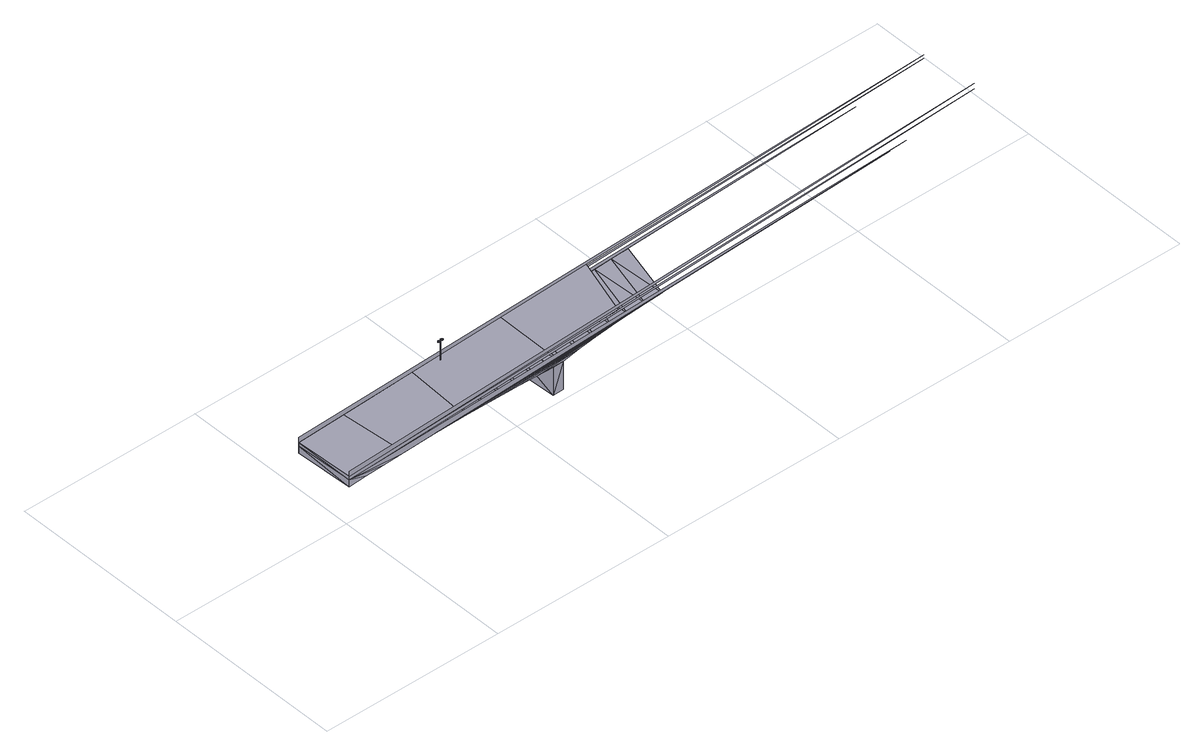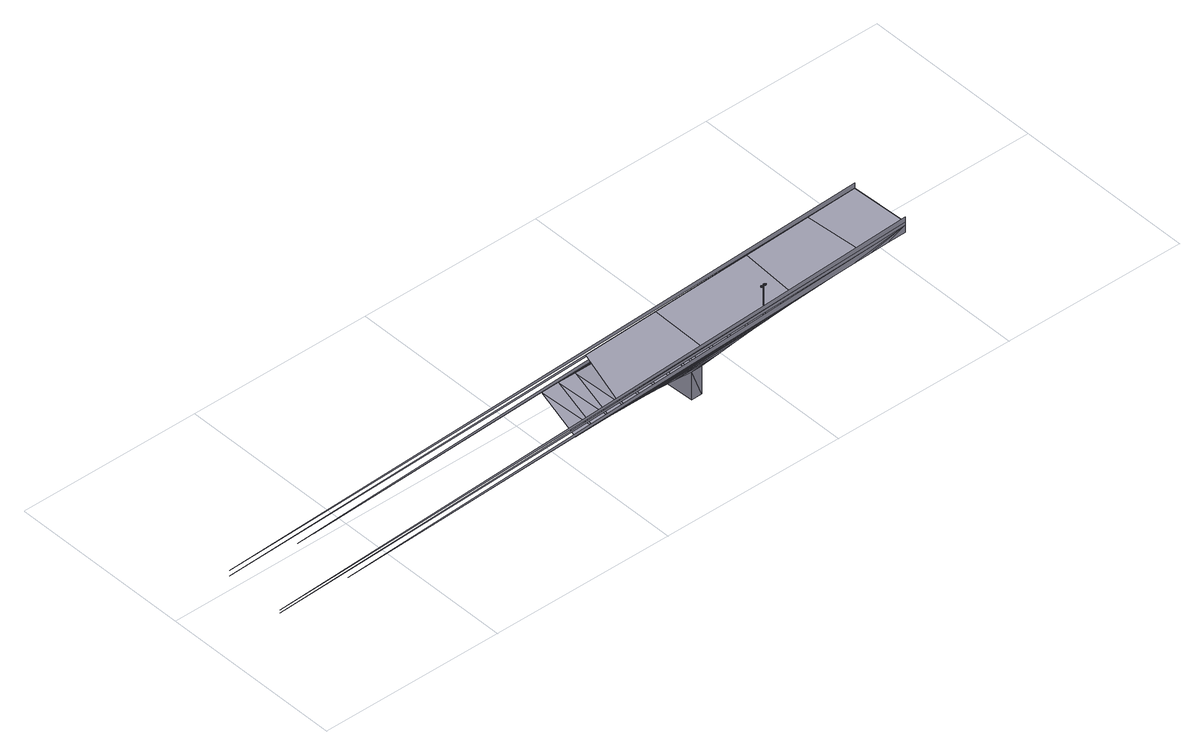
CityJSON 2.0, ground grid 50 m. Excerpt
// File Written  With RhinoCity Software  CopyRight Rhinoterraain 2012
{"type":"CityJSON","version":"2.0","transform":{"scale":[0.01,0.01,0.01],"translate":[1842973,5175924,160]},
"CityObjects":{
"bridge1":{"type":"Bridge","attributes":{"description":"68_PONT_MORAND"},"geometry":[{"type":"MultiSurface","lod":"3","boundaries":[[[0,1,2]],[[3,4,1]],[[0,3,1]],[[3,5,4]],[[1,4,6]],[[4,5,6]],[[5,7,6]],[[1,6,8]],[[5,3,7]],[[6,9,8]],[[1,8,10]],[[7,3,9]],[[0,2,11,12]],[[6,7,9]],[[9,3,13]],[[8,13,10]],[[8,9,13]],[[10,14,15]],[[10,13,14]],[[15,16,17]],[[15,14,16]],[[12,11,18,19]],[[17,20,21]],[[17,16,20]],[[21,22,23]],[[21,20,22]],[[23,24,25]],[[23,22,24]],[[26,27,28]],[[27,26,29]],[[30,27,31]],[[27,30,32]],[[27,29,31]],[[28,27,32]],[[33,26,28]],[[26,34,29]],[[28,35,32]],[[28,33,36]],[[34,29,37]],[[30,31,38]],[[32,30,39]],[[29,31,40]],[[32,28,41]],[[34,26,42]],[[26,33,42]],[[43,30,38]],[[30,43,39]],[[28,33,35]],[[28,36,41]],[[37,29,40]],[[33,44,36]],[[45,34,37]],[[34,42,46]],[[42,33,35]],[[39,32,47]],[[31,38,48]],[[40,31,48]],[[32,41,47]],[[32,49,39]],[[44,33,50]],[[34,45,51]],[[33,35,50]],[[46,34,51]],[[43,38,52]],[[39,43,53]],[[44,36,54]],[[37,45,55]],[[32,35,49]],[[36,41,56]],[[40,37,57]],[[39,47,53]],[[43,52,53]],[[46,42,58]],[[42,35,49]],[[52,38,59]],[[54,36,56]],[[37,55,57]],[[60,44,54]],[[45,61,55]],[[42,62,58]],[[62,42,49]],[[48,38,63]],[[48,40,64]],[[41,47,65]],[[38,59,63]],[[45,51,66]],[[50,44,67]],[[56,41,65]],[[40,57,64]],[[50,35,68]],[[46,51,69]],[[53,47,70]],[[61,45,66]],[[44,60,67]],[[35,49,68]],[[58,46,69]],[[48,64,63]],[[52,59,71]],[[53,52,72]],[[39,49,73]],[[47,70,74]],[[65,47,74]],[[56,54,75]],[[55,57,76]],[[61,55,77]],[[54,60,78]],[[53,70,72]],[[50,67,79]],[[66,51,80]],[[68,50,79]],[[51,69,80]],[[57,64,81]],[[65,56,82]],[[63,64,83]],[[62,49,73]],[[58,62,84]],[[52,71,72]],[[66,61,77]],[[60,67,78]],[[63,59,85]],[[71,59,86]],[[77,55,76]],[[54,78,75]],[[76,57,81]],[[56,75,82]],[[59,86,85]],[[68,49,87]],[[58,69,88]],[[89,62,73]],[[62,89,84]],[[63,83,85]],[[72,70,90]],[[64,83,91]],[[74,65,92]],[[53,39,93]],[[81,64,91]],[[65,82,92]],[[49,73,87]],[[84,58,88]],[[67,79,94]],[[80,66,95]],[[53,93,72]],[[66,77,95]],[[78,67,94]],[[74,70,96]],[[70,90,96]],[[39,73,93]],[[68,79,97]],[[80,69,98]],[[85,83,99]],[[87,68,97]],[[69,88,98]],[[74,92,100]],[[91,83,101]],[[101,83,99]],[[74,100,96]],[[94,79,102]],[[80,95,103]],[[71,86,104]],[[72,71,105]],[[79,97,102]],[[98,80,103]],[[72,90,105]],[[75,82,106]],[[81,76,107]],[[76,77,108]],[[78,75,109]],[[85,86,110]],[[82,92,111]],[[91,81,112]],[[89,73,113]],[[77,95,108]],[[94,78,109]],[[84,89,114]],[[71,104,105]],[[104,86,115]],[[84,88,114]],[[85,99,110]],[[87,73,116]],[[86,115,110]],[[109,75,106]],[[76,108,107]],[[92,100,117]],[[101,91,118]],[[101,99,119]],[[96,100,120]],[[106,82,111]],[[81,107,112]],[[96,90,121]],[[105,90,122]],[[95,103,123]],[[102,94,124]],[[89,113,114]],[[102,97,125]],[[98,103,126]],[[87,97,116]],[[111,92,117]],[[91,112,118]],[[113,73,93]],[[108,95,123]],[[94,109,124]],[[90,122,121]],[[73,93,116]],[[98,88,127]],[[114,88,128]],[[96,120,121]],[[119,99,129]],[[72,130,105]],[[110,99,129]],[[119,101,131]],[[100,120,132]],[[117,100,132]],[[101,118,131]],[[88,128,127]],[[103,126,133]],[[125,102,134]],[[123,103,133]],[[102,124,134]],[[98,126,127]],[[125,97,135]],[[116,97,135]],[[119,129,136]],[[121,120,137]],[[119,131,138]],[[132,120,139]],[[139,120,137]],[[119,138,136]],[[72,93,130]],[[125,134,140]],[[133,126,141]],[[125,135,142]],[[127,126,143]],[[104,115,144]],[[105,104,145]],[[126,143,141]],[[142,125,140]],[[105,122,145]],[[110,115,146]],[[112,107,147]],[[106,111,148]],[[107,108,147]],[[109,106,148]],[[110,129,146]],[[121,122,149]],[[118,112,147]],[[111,117,148]],[[108,123,147]],[[124,109,148]],[[139,137,150]],[[136,138,151]],[[131,118,147]],[[117,132,148]],[[114,113,152]],[[113,93,153]],[[123,133,147]],[[134,124,148]],[[136,129,154]],[[121,137,149]],[[116,93,155]],[[114,128,152]],[[145,104,144]],[[141,143,156]],[[142,140,157]],[[115,158,144]],[[146,115,158]],[[127,128,159]],[[138,131,147]],[[132,139,148]],[[122,160,145]],[[116,135,155]],[[149,122,160]],[[133,141,147]],[[140,134,148]],[[129,154,146]],[[142,135,161]],[[127,143,159]],[[150,137,162]],[[136,151,163]],[[151,138,147]],[[139,150,148]],[[164,136,154]],[[137,165,149]],[[141,156,147]],[[157,140,148]],[[162,137,165]],[[136,163,164]],[[113,153,152]],[[93,130,155]],[[156,143,166]],[[142,157,167]],[[153,93,130]],[[128,168,159]],[[152,128,168]],[[155,135,161]],[[151,147,163]],[[148,150,162]],[[142,161,167]],[[159,143,166]],[[156,169,147]],[[170,157,148]],[[156,166,169]],[[167,157,170]],[[162,165,171]],[[164,163,172]],[[163,147,172]],[[148,162,171]],[[147,169,173]],[[170,148,174]],[[149,165,175]],[[164,154,176]],[[171,165,175]],[[164,172,176]],[[149,160,177]],[[105,130,178]],[[169,166,179]],[[167,170,180]],[[172,147,181]],[[148,171,182]],[[147,173,183]],[[174,148,184]],[[146,158,185]],[[146,154,185]],[[170,174,180]],[[173,169,179]],[[145,144,186]],[[145,160,186]],[[144,158,187]],[[172,181,176]],[[182,171,175]],[[176,154,188]],[[149,175,177]],[[159,166,189]],[[167,161,190]],[[159,168,189]],[[181,147,191]],[[148,182,192]],[[173,179,183]],[[180,174,184]],[[147,183,193]],[[184,148,194]],[[155,161,195]],[[155,130,195]],[[177,160,196]],[[154,188,185]],[[166,179,189]],[[180,167,190]],[[152,168,197]],[[152,153,197]],[[191,147,198]],[[148,192,199]],[[153,130,200]],[[185,158,201]],[[160,196,186]],[[147,193,202]],[[194,148,203]],[[186,144,187]],[[158,201,187]],[[145,105,204]],[[161,190,195]],[[176,181,205]],[[182,175,206]],[[198,147,207]],[[148,199,208]],[[189,168,209]],[[147,202,210]],[[203,148,211]],[[147,212,207]],[[213,148,208]],[[176,188,205]],[[177,175,206]],[[211,148,213]],[[147,210,212]],[[181,191,205]],[[192,182,206]],[[183,179,214]],[[180,184,215]],[[168,209,197]],[[195,130,178]],[[193,183,214]],[[184,194,215]],[[130,178,200]],[[197,153,200]],[[145,204,186]],[[105,178,204]],[[177,196,216]],[[177,206,216]],[[205,188,217]],[[189,179,218]],[[180,190,219]],[[191,198,220]],[[199,192,221]],[[205,191,220]],[[192,206,221]],[[202,193,222]],[[194,203,223]],[[179,214,218]],[[215,180,219]],[[193,214,222]],[[215,194,223]],[[189,209,218]],[[185,188,224]],[[185,201,224]],[[220,205,217]],[[206,221,216]],[[198,207,225]],[[208,199,226]],[[188,217,224]],[[186,196,227]],[[195,190,228]],[[215,219,223]],[[218,214,222]],[[203,211,229]],[[210,202,230]],[[216,196,231]],[[186,187,227]],[[187,201,232]],[[220,198,225]],[[199,221,226]],[[195,178,228]],[[202,222,230]],[[223,203,229]],[[190,219,228]],[[211,213,233]],[[212,210,234]],[[207,212,235]],[[213,208,236]],[[218,209,237]],[[197,209,238]],[[196,231,227]],[[224,201,239]],[[197,200,238]],[[200,178,240]],[[225,207,241]],[[208,226,242]],[[201,239,232]],[[227,187,232]],[[216,221,243]],[[220,217,244]],[[229,211,233]],[[210,230,234]],[[207,235,241]],[[236,208,242]],[[209,237,238]],[[228,178,204]],[[225,220,244]],[[221,226,243]],[[233,213,236]],[[212,234,235]],[[223,219,245]],[[218,222,246]],[[178,204,240]],[[222,230,246]],[[229,223,245]],[[238,200,240]],[[186,247,227]],[[218,237,246]],[[216,231,248]],[[224,217,249]],[[227,231,250]],[[243,216,248]],[[217,244,249]],[[228,219,251]],[[241,225,252]],[[226,242,253]],[[225,244,252]],[[243,226,253]],[[186,204,247]],[[250,231,248]],[[219,245,251]],[[230,234,254]],[[233,229,255]],[[246,230,254]],[[229,245,255]],[[224,239,256]],[[228,204,251]],[[246,237,257]],[[232,239,258]],[[227,232,258]],[[249,224,256]],[[238,237,259]],[[234,235,260]],[[236,233,261]],[[250,227,258]],[[246,257,254]],[[235,241,262]],[[242,236,263]],[[238,240,259]],[[241,252,264]],[[253,242,265]],[[250,248,266]],[[240,204,267]],[[254,234,260]],[[233,255,261]],[[237,257,259]],[[239,256,258]],[[251,204,247]],[[262,241,264]],[[242,263,265]],[[243,248,268]],[[249,244,269]],[[253,243,268]],[[244,252,269]],[[266,250,258]],[[260,235,262]],[[236,261,263]],[[245,255,270]],[[204,247,267]],[[251,245,270]],[[259,240,267]],[[271,272,273]],[[274,275,276]],[[277,274,278]],[[254,257,279]],[[272,280,281]],[[282,277,283]],[[284,285,286]],[[287,284,288]],[[251,247,270]],[[285,289,290]],[[227,247,291]],[[280,292,293]],[[294,287,295]],[[250,227,296]],[[289,271,297]],[[249,256,298]],[[266,248,299]],[[300,282,301]],[[275,294,302]],[[252,264,303]],[[265,253,304]],[[292,305,306]],[[269,249,298]],[[248,268,299]],[[260,254,307]],[[255,261,308]],[[269,252,303]],[[253,268,304]],[[309,300,310]],[[259,257,311]],[[263,265,304]],[[264,262,303]],[[266,258,312]],[[258,256,312]],[[254,279,307]],[[270,255,308]],[[266,250,296]],[[257,279,311]],[[305,313,314]],[[259,267,311]],[[262,260,315]],[[261,263,316]],[[317,309,318]],[[270,247,291]],[[267,247,319]],[[227,291,296]],[[299,266,312]],[[256,298,312]],[[313,320,321]],[[262,315,303]],[[316,263,304]],[[266,296,299]],[[260,307,315]],[[308,261,316]],[[320,322,321]],[[247,291,319]],[[311,267,319]],[[323,317,324]],[[322,325,326]],[[269,298,327]],[[299,268,328]],[[268,304,328]],[[303,269,327]],[[329,323,330]],[[279,307,331]],[[308,270,296]],[[270,291,296]],[[311,279,331]],[[325,332,333]],[[315,303,327]],[[304,316,328]],[[332,329,334]],[[299,312,335]],[[312,298,335]],[[307,315,336]],[[316,308,337]],[[299,337,328]],[[328,299,335]],[[298,327,335]],[[311,319,338]],[[319,291,338]],[[336,315,327]],[[316,337,328]],[[299,296,337]],[[331,307,336]],[[308,296,337]],[[331,311,338]],[[291,296,338]],[[327,339,335]],[[339,328,335]],[[337,328,339]],[[327,336,339]],[[296,337,339]],[[336,331,339]],[[338,296,339]],[[331,338,339]],[[271,273,340]],[[272,281,273]],[[278,274,276]],[[283,277,278]],[[280,293,281]],[[301,282,283]],[[289,341,290]],[[293,292,306]],[[285,342,286]],[[271,340,297]],[[343,294,295]],[[341,289,297]],[[344,287,288]],[[342,285,290]],[[300,301,310]],[[287,344,295]],[[276,275,302]],[[294,343,302]],[[284,286,288]],[[306,305,314]],[[309,310,318]],[[314,313,321]],[[317,318,345]],[[317,345,346]],[[321,322,347]],[[324,317,348]],[[322,326,349]],[[323,324,348]],[[326,325,349]],[[317,346,348]],[[347,322,349]],[[330,323,350]],[[325,333,351]],[[329,330,350]],[[333,332,351]],[[323,348,350]],[[349,325,351]],[[329,350,334]],[[351,332,334]],[[352,353,354]],[[355,356,357]],[[358,356,355]],[[352,354,359]],[[360,352,359]],[[353,361,354]],[[356,362,357]],[[358,355,363]],[[355,357,363]],[[356,358,363]],[[364,356,363]],[[365,366,357]],[[362,365,357]],[[367,364,363]],[[368,364,367]],[[365,369,366]],[[365,362,369]],[[360,359,370]],[[354,361,371]],[[368,367,372]],[[367,363,372]],[[364,368,372]],[[361,353,373]],[[357,366,374]],[[375,360,370]],[[369,362,376]],[[366,369,376]],[[377,364,372]],[[361,373,371]],[[378,377,372]],[[379,377,378]],[[366,376,380]],[[366,381,374]],[[366,380,381]],[[359,382,370]],[[363,383,372]],[[380,376,381]],[[381,376,374]],[[359,354,382]],[[363,357,383]],[[354,371,382]],[[375,370,384]],[[357,374,383]],[[379,378,385]],[[377,379,386]],[[378,372,387]],[[371,373,388]],[[384,370,389]],[[374,376,390]],[[386,379,385]],[[385,378,391]],[[391,378,387]],[[371,388,382]],[[374,390,392]],[[374,393,383]],[[374,392,393]],[[370,394,389]],[[372,395,387]],[[392,390,393]],[[393,390,383]],[[370,382,394]],[[384,389,396]],[[372,383,395]],[[386,385,397]],[[385,391,398]],[[391,387,399]],[[382,388,400]],[[396,389,401]],[[383,390,402]],[[397,385,398]],[[403,391,399]],[[398,391,403]],[[382,400,394]],[[383,402,404]],[[383,404,405]],[[383,405,395]],[[389,394,406]],[[387,395,407]],[[396,401,408]],[[398,403,409]],[[397,398,410]],[[403,399,411]],[[394,400,406]],[[408,401,412]],[[412,401,413]],[[404,402,414]],[[405,404,414]],[[395,405,407]],[[340,273,415]],[[278,276,416]],[[410,398,409]],[[409,403,411]],[[290,341,297]],[[283,278,417]],[[273,281,418]],[[401,389,419]],[[286,342,290]],[[400,420,406]],[[399,387,421]],[[297,340,422]],[[402,423,414]],[[405,414,424]],[[405,424,407]],[[344,288,295]],[[425,426,427]],[[343,295,302]],[[286,290,288]],[[425,427,428]],[[399,421,411]],[[429,425,428]],[[288,290,297]],[[422,340,415]],[[276,302,416]],[[301,283,430]],[[281,293,431]],[[288,297,295]],[[389,406,419]],[[429,428,302]],[[387,407,421]],[[295,297,422]],[[432,429,302]],[[310,301,430]],[[293,306,431]],[[295,422,302]],[[415,273,418]],[[278,416,417]],[[432,302,433]],[[302,422,415]],[[434,432,433]],[[412,413,435]],[[408,412,436]],[[302,415,416]],[[410,409,437]],[[409,411,438]],[[283,417,430]],[[418,281,431]],[[318,310,439]],[[306,314,440]],[[434,433,417]],[[406,420,419]],[[416,415,418]],[[414,423,441]],[[424,414,441]],[[407,424,421]],[[442,412,435]],[[436,412,442]],[[435,413,443]],[[444,434,417]],[[437,409,438]],[[416,418,417]],[[413,401,445]],[[310,430,439]],[[431,306,440]],[[420,446,419]],[[444,417,447]],[[423,448,441]],[[424,449,421]],[[424,441,449]],[[417,418,431]],[[314,321,450]],[[345,318,451]],[[452,444,447]],[[433,302,453]],[[432,434,454]],[[413,445,443]],[[417,431,430]],[[401,419,445]],[[440,314,450]],[[318,439,451]],[[452,447,439]],[[430,431,440]],[[455,452,439]],[[430,440,439]],[[417,433,456]],[[434,444,457]],[[411,421,458]],[[436,442,459]],[[442,435,460]],[[435,443,460]],[[455,439,461]],[[450,321,347]],[[345,451,346]],[[437,438,462]],[[439,440,450]],[[463,455,461]],[[433,453,456]],[[454,434,457]],[[439,450,451]],[[419,446,464]],[[441,448,465]],[[449,441,465]],[[421,449,458]],[[459,442,466]],[[466,442,460]],[[460,443,467]],[[463,461,346]],[[447,417,468]],[[444,452,469]],[[462,438,470]],[[451,450,347]],[[471,463,346]],[[438,411,472]],[[451,347,346]],[[446,473,464]],[[419,464,445]],[[471,346,474]],[[448,475,465]],[[449,465,458]],[[346,347,349]],[[476,471,474]],[[457,444,469]],[[417,456,468]],[[346,349,348]],[[476,474,477]],[[478,476,477]],[[348,349,351]],[[411,458,472]],[[348,351,350]],[[478,477,479]],[[439,447,480]],[[452,455,481]],[[350,351,334]],[[443,445,482]],[[477,474,483]],[[461,439,484]],[[455,463,485]],[[447,468,486]],[[469,452,487]],[[478,479,488]],[[460,467,489]],[[466,460,489]],[[459,466,490]],[[474,346,491]],[[463,471,492]],[[346,461,493]],[[462,470,494]],[[476,478,495]],[[480,447,486]],[[452,481,487]],[[471,476,492]],[[464,473,496]],[[445,464,497]],[[465,475,472]],[[458,465,472]],[[467,443,498]],[[499,466,489]],[[490,466,499]],[[489,467,500]],[[470,438,501]],[[494,470,502]],[[484,439,480]],[[455,485,481]],[[463,492,485]],[[493,461,484]],[[464,496,497]],[[473,503,496]],[[445,497,482]],[[475,504,472]],[[467,498,500]],[[443,482,498]],[[470,501,502]],[[438,472,501]],[[490,499,505]],[[499,489,505]],[[489,500,505]],[[494,502,506]],[[496,503,507]],[[482,497,508]],[[497,496,508]],[[472,504,501]],[[509,490,505]],[[510,494,506]],[[503,511,507]],[[496,507,508]],[[482,508,498]],[[500,512,505]],[[504,513,501]],[[514,509,505]],[[515,509,514]],[[502,516,506]],[[500,498,512]],[[502,501,516]],[[515,514,517]],[[514,505,517]],[[509,515,517]],[[510,506,518]],[[507,511,519]],[[508,507,520]],[[498,508,520]],[[521,509,517]],[[501,513,516]],[[522,510,518]],[[507,519,520]],[[511,523,519]],[[498,520,512]],[[513,524,516]],[[525,521,517]],[[526,521,525]],[[505,512,527]],[[520,523,512]],[[519,523,520]],[[517,505,528]],[[506,516,529]],[[518,506,530]],[[526,525,531]],[[525,517,531]],[[521,526,531]],[[505,527,528]],[[522,518,532]],[[506,529,530]],[[512,523,533]],[[534,521,531]],[[535,521,534]],[[516,524,536]],[[517,528,531]],[[537,522,532]],[[512,538,539]],[[512,539,527]],[[512,533,538]],[[518,530,532]],[[540,535,534]],[[540,534,531]],[[516,536,529]],[[528,540,531]],[[528,535,540]],[[539,533,527]],[[538,533,539]],[[528,541,535]],[[530,537,532]],[[527,533,541]],[[530,542,537]],[[527,543,544]],[[527,544,528]],[[527,541,543]],[[529,536,542]],[[544,541,528]],[[543,541,544]],[[529,542,530]],[[545,546,547]],[[546,548,549]],[[546,550,551]],[[550,546,552]],[[547,546,551]],[[546,549,552]],[[553,546,545]],[[546,553,548]],[[547,554,551]],[[548,549,555]],[[547,545,556]],[[550,552,557]],[[551,550,558]],[[551,547,559]],[[549,552,560]],[[426,425,561]],[[427,426,562]],[[425,429,563]],[[564,550,557]],[[550,564,558]],[[428,427,565]],[[547,545,554]],[[425,566,561]],[[553,545,554]],[[548,553,567]],[[566,425,563]],[[568,427,562]],[[429,432,569]],[[555,549,560]],[[547,556,559]],[[427,568,565]],[[570,548,555]],[[545,571,556]],[[302,428,572]],[[429,573,563]],[[574,553,554]],[[553,574,567]],[[573,429,569]],[[575,428,565]],[[428,575,572]],[[432,454,569]],[[453,302,572]],[[552,557,576]],[[558,551,577]],[[560,552,576]],[[551,559,577]],[[548,570,578]],[[571,545,579]],[[567,548,578]],[[545,554,579]],[[456,453,572]],[[564,557,580]],[[454,457,581]],[[558,564,582]],[[555,570,583]],[[571,556,584]],[[551,554,585]],[[560,555,586]],[[556,559,587]],[[468,456,588]],[[457,469,589]],[[558,577,582]],[[564,580,582]],[[574,554,585]],[[567,574,590]],[[580,557,591]],[[486,468,592]],[[555,583,586]],[[584,556,587]],[[570,593,583]],[[594,571,584]],[[469,487,595]],[[480,486,596]],[[597,574,585]],[[574,597,590]],[[576,557,598]],[[576,560,599]],[[559,577,600]],[[479,477,601]],[[346,493,602]],[[487,481,603]],[[491,346,604]],[[492,476,605]],[[483,474,606]],[[557,591,598]],[[477,483,606]],[[478,488,607]],[[474,491,604]],[[476,495,608]],[[488,479,607]],[[484,480,609]],[[495,478,608]],[[570,578,610]],[[579,571,611]],[[560,586,599]],[[587,559,600]],[[567,578,612]],[[579,554,613]],[[481,485,614]],[[493,484,615]],[[582,577,616]],[[571,594,611]],[[593,570,610]],[[558,617,582]],[[485,492,605]],[[558,551,617]],[[590,567,612]],[[554,585,613]],[[551,585,618]],[[576,599,598]],[[580,591,619]],[[582,580,620]],[[597,585,618]],[[577,616,621]],[[600,577,621]],[[551,618,617]],[[583,586,622]],[[587,584,623]],[[593,583,624]],[[584,594,625]],[[582,616,620]],[[613,585,618]],[[579,611,626]],[[610,578,627]],[[613,579,626]],[[578,612,627]],[[586,599,628]],[[600,587,629]],[[598,599,630]],[[590,597,631]],[[580,619,620]],[[610,593,624]],[[594,611,625]],[[598,591,632]],[[619,591,633]],[[624,583,622]],[[584,625,623]],[[622,586,628]],[[587,623,629]],[[597,618,617]],[[591,633,632]],[[590,612,634]],[[597,635,631]],[[635,597,617]],[[598,630,632]],[[620,616,636]],[[599,630,637]],[[621,600,638]],[[628,599,637]],[[600,629,638]],[[613,618,639]],[[631,590,634]],[[627,610,640]],[[611,626,641]],[[582,642,620]],[[610,624,640]],[[625,611,641]],[[621,616,643]],[[616,636,643]],[[618,617,639]],[[613,626,644]],[[627,612,645]],[[632,630,646]],[[639,613,644]],[[612,634,645]],[[637,630,647]],[[621,638,648]],[[621,648,643]],[[647,630,646]],[[582,617,642]],[[627,640,649]],[[641,626,650]],[[619,633,651]],[[620,619,652]],[[626,644,650]],[[645,627,649]],[[620,636,652]],[[623,629,653]],[[628,622,654]],[[625,623,655]],[[622,624,656]],[[632,633,657]],[[637,628,658]],[[629,638,659]],[[635,617,660]],[[624,640,656]],[[641,625,655]],[[631,635,661]],[[619,651,652]],[[651,633,662]],[[631,634,661]],[[632,646,657]],[[639,617,663]],[[633,662,657]],[[622,656,654]],[[655,623,653]],[[638,648,664]],[[647,637,665]],[[643,648,666]],[[647,646,667]],[[653,629,659]],[[628,654,658]],[[643,636,668]],[[652,636,669]],[[640,649,670]],[[650,641,671]],[[426,561,562]],[[635,660,661]],[[645,649,672]],[[650,644,673]],[[639,644,663]],[[659,638,664]],[[637,658,665]],[[660,617,642]],[[561,566,563]],[[656,640,670]],[[641,655,671]],[[636,669,668]],[[568,562,565]],[[617,642,663]],[[645,634,674]],[[563,573,569]],[[661,634,675]],[[657,646,676]],[[575,565,572]],[[648,666,677]],[[667,647,678]],[[569,454,679]],[[647,665,678]],[[664,648,677]],[[634,675,674]],[[649,672,680]],[[673,650,681]],[[670,649,680]],[[650,671,681]],[[667,646,682]],[[643,666,683]],[[679,454,581]],[[645,672,674]],[[673,644,684]],[[456,572,588]],[[663,644,684]],[[646,676,682]],[[668,643,683]],[[581,457,589]],[[468,588,592]],[[677,666,685]],[[667,678,686]],[[589,469,595]],[[667,686,682]],[[685,666,683]],[[620,642,687]],[[486,592,596]],[[680,672,688]],[[673,681,689]],[[674,672,690]],[[673,684,691]],[[651,662,692]],[[652,651,693]],[[672,690,688]],[[691,673,689]],[[595,487,603]],[[652,669,693]],[[480,596,609]],[[657,662,694]],[[658,654,695]],[[653,659,696]],[[654,656,695]],[[655,653,696]],[[603,481,614]],[[346,602,604]],[[484,609,615]],[[657,676,694]],[[605,476,608]],[[668,669,697]],[[659,664,696]],[[665,658,695]],[[656,670,695]],[[671,655,696]],[[474,604,606]],[[608,478,607]],[[493,615,602]],[[614,485,605]],[[477,606,601]],[[607,479,601]],[[682,686,698]],[[685,683,699]],[[678,665,695]],[[664,677,696]],[[661,660,700]],[[660,642,701]],[[670,680,695]],[[681,671,696]],[[663,642,702]],[[661,675,700]],[[682,676,703]],[[668,683,704]],[[693,651,692]],[[688,690,705]],[[691,689,706]],[[662,707,692]],[[694,662,707]],[[674,675,708]],[[686,678,695]],[[677,685,696]],[[669,709,693]],[[663,684,702]],[[697,669,709]],[[680,688,695]],[[689,681,696]],[[676,710,694]],[[668,704,697]],[[703,676,710]],[[674,690,708]],[[691,684,711]],[[652,620,712]],[[682,698,713]],[[699,683,714]],[[698,686,695]],[[685,699,696]],[[688,705,695]],[[706,689,696]],[[682,713,703]],[[714,683,704]],[[660,701,700]],[[642,687,702]],[[705,690,715]],[[691,706,716]],[[701,642,687]],[[675,717,708]],[[700,675,717]],[[702,684,711]],[[698,695,713]],[[696,699,714]],[[708,690,715]],[[691,711,716]],[[705,718,695]],[[719,706,696]],[[652,712,693]],[[705,715,718]],[[716,706,719]],[[620,687,712]],[[703,713,720]],[[714,704,721]],[[713,695,720]],[[696,714,721]],[[695,718,722]],[[719,696,723]],[[697,704,724]],[[703,710,725]],[[703,720,725]],[[721,704,724]],[[697,709,726]],[[716,719,727]],[[718,715,728]],[[696,721,729]],[[720,695,730]],[[708,715,728]],[[716,711,727]],[[695,722,731]],[[723,696,732]],[[694,707,733]],[[694,710,733]],[[719,723,727]],[[722,718,728]],[[693,692,734]],[[693,709,734]],[[692,707,735]],[[729,721,724]],[[720,730,725]],[[697,724,726]],[[725,710,736]],[[708,717,737]],[[730,695,738]],[[696,729,739]],[[727,723,732]],[[722,728,731]],[[695,731,740]],[[732,696,741]],[[702,711,742]],[[702,687,742]],[[726,709,743]],[[710,736,733]],[[727,711,744]],[[708,728,737]],[[700,717,745]],[[700,701,745]],[[738,695,746]],[[696,739,747]],[[701,687,748]],[[733,707,749]],[[709,743,734]],[[695,740,750]],[[741,696,751]],[[734,692,735]],[[707,749,735]],[[711,744,742]],[[725,730,752]],[[729,724,753]],[[746,695,754]],[[696,747,755]],[[737,717,756]],[[695,750,757]],[[751,696,758]],[[759,696,755]],[[695,760,754]],[[726,724,753]],[[725,736,752]],[[695,757,760]],[[758,696,759]],[[730,738,752]],[[739,729,753]],[[727,732,761]],[[731,728,762]],[[717,756,745]],[[742,687,712]],[[25,763,764]],[[732,741,761]],[[740,731,762]],[[737,728,762]],[[727,744,761]],[[687,712,748]],[[745,701,748]],[[693,765,734]],[[726,743,766]],[[726,753,766]],[[752,736,767]],[[738,746,768]],[[747,739,769]],[[752,738,768]],[[739,753,769]],[[741,751,770]],[[750,740,771]],[[761,741,770]],[[740,762,771]],[[737,756,772]],[[733,736,773]],[[737,762,772]],[[761,744,774]],[[733,749,773]],[[753,769,766]],[[768,752,767]],[[693,712,765]],[[746,754,775]],[[755,747,776]],[[736,767,773]],[[734,743,777]],[[742,744,778]],[[772,762,771]],[[761,774,770]],[[751,758,779]],[[757,750,780]],[[766,743,781]],[[734,735,777]],[[735,749,782]],[[768,746,775]],[[747,769,776]],[[742,712,778]],[[770,751,779]],[[750,771,780]],[[744,774,778]],[[758,759,783]],[[760,757,784]],[[759,755,785]],[[754,760,786]],[[772,756,787]],[[745,756,788]],[[743,781,777]],[[773,749,789]],[[745,748,788]],[[748,712,790]],[[775,754,791]],[[755,776,792]],[[749,789,782]],[[777,735,782]],[[766,769,793]],[[768,767,794]],[[779,758,783]],[[757,780,784]],[[785,755,792]],[[754,786,791]],[[756,787,788]],[[778,712,765]],[[769,776,793]],[[775,768,794]],[[783,759,785]],[[760,784,786]],[[772,771,795]],[[770,774,796]],[[712,765,790]],[[779,770,796]],[[771,780,795]],[[788,748,790]],[[772,787,795]],[[766,781,797]],[[773,767,798]],[[793,766,797]],[[767,794,798]],[[778,774,799]],[[776,792,800]],[[791,775,801]],[[793,776,800]],[[775,794,801]],[[734,765,802]],[[774,796,799]],[[780,784,803]],[[783,779,804]],[[779,796,804]],[[795,780,803]],[[777,781,805]],[[773,789,806]],[[778,765,799]],[[795,787,807]],[[777,782,808]],[[782,789,808]],[[781,797,805]],[[798,773,806]],[[788,787,809]],[[784,786,810]],[[785,783,811]],[[777,734,812]],[[795,807,803]],[[786,791,813]],[[792,785,814]],[[788,790,809]],[[791,801,815]],[[800,792,816]],[[790,765,817]],[[803,784,810]],[[783,804,811]],[[787,807,809]],[[805,777,808]],[[789,806,808]],[[799,765,802]],[[813,791,815]],[[792,814,816]],[[793,797,818]],[[798,794,819]],[[800,793,818]],[[794,801,819]],[[810,786,813]],[[785,811,814]],[[734,802,812]],[[777,812,805]],[[796,804,820]],[[765,802,817]],[[799,796,820]],[[809,790,817]],[[803,807,821]],[[799,802,820]],[[805,797,822]],[[798,806,823]],[[816,800,824]],[[801,815,825]],[[797,818,822]],[[819,798,823]],[[810,803,826]],[[804,811,827]],[[800,818,824]],[[819,801,825]],[[809,807,828]],[[814,816,824]],[[815,813,825]],[[808,806,829]],[[805,808,829]],[[820,804,827]],[[803,821,826]],[[807,821,828]],[[809,817,828]],[[811,814,830]],[[813,810,831]],[[820,802,812]],[[817,802,832]],[[822,805,829]],[[806,823,829]],[[830,814,824]],[[813,831,825]],[[805,833,822]],[[810,826,831]],[[827,811,830]],[[802,812,832]],[[828,817,832]],[[805,812,833]],[[822,818,834]],[[819,823,835]],[[818,824,834]],[[825,819,835]],[[827,820,833]],[[821,826,836]],[[820,812,833]],[[828,821,836]],[[829,823,835]],[[822,829,834]],[[824,830,834]],[[831,825,835]],[[826,831,837]],[[830,827,838]],[[822,838,834]],[[832,812,839]],[[828,832,839]],[[830,838,834]],[[837,831,835]],[[822,833,838]],[[829,835,840]],[[834,829,840]],[[827,833,838]],[[836,826,837]],[[812,833,839]],[[836,828,839]],[[838,834,840]],[[835,837,840]],[[841,838,840]],[[837,841,840]],[[837,836,841]],[[833,838,841]],[[836,839,841]],[[839,833,841]],[[25,24,763]],[[764,842,843]],[[764,763,842]],[[19,18,844,845]],[[843,846,847]],[[843,842,846]],[[17,21,848]],[[21,23,849]],[[23,25,850]],[[847,851,852]],[[25,764,850]],[[764,843,853]],[[843,847,854]],[[847,852,855]],[[847,846,851]],[[851,856,852]],[[20,16,857]],[[22,20,858]],[[852,856,855]],[[24,22,859]],[[851,860,856]],[[856,861,855]],[[851,852,855]],[[856,862,861]],[[852,863,855]],[[847,855,854]],[[861,863,855]],[[763,24,859]],[[842,763,864]],[[846,842,865]],[[863,851,855]],[[851,846,863]],[[856,860,862]],[[852,851,863]],[[862,863,861]],[[860,851,863]],[[843,854,853]],[[862,860,863]],[[863,846,865]],[[855,865,854]],[[764,853,850]],[[855,863,865]],[[23,850,849]],[[865,842,864]],[[21,849,848]],[[864,763,859]],[[854,864,853]],[[854,865,864]],[[859,22,858]],[[17,848,866]],[[858,20,857]],[[845,844,867,868]],[[853,859,850]],[[853,864,859]],[[857,16,869]],[[850,858,849]],[[850,859,858]],[[1,10,870]],[[849,857,848]],[[849,858,857]],[[13,3,871]],[[10,15,870]],[[15,17,872]],[[848,869,866]],[[873,2,874]],[[2,1,875]],[[848,857,869]],[[14,13,871]],[[16,14,876]],[[0,877,878]],[[3,0,879]],[[866,869,880]]]}]}
},
"vertices":[
[34,1606,1353],[99,8,1253],[99,8,1353],[34,1606,1253],[99,8,1053],[34,1606,1053],[616,29,1065],[551,1627,1065],[1132,50,1071],[1067,1648,1071],[1649,71,1072],[1523,65,1353],[1405,1662,1353],[1584,1669,1072],[2101,1690,1068],[2166,92,1068],[2618,1711,1059],[2683,113,1059],[3381,141,1353],[3488,1747,1353],[3135,1732,1045],[3200,134,1045],[3652,1753,1026],[3717,155,1026],[4168,1774,1001],[4233,176,1001],[4154,1648,1908],[4155,1641,1908],[4156,1642,1902],[4156,1642,1914],[4157,1636,1908],[4158,1636,1914],[4158,1636,1902],[4155,1648,1902],[4155,1648,1914],[4156,1654,1902],[4158,1642,1896],[4158,1642,1920],[4162,1631,1914],[4162,1631,1902],[4160,1637,1920],[4160,1637,1896],[4155,1654,1908],[4161,1631,1908],[4157,1648,1896],[4157,1648,1920],[4156,1654,1914],[4164,1633,1896],[4164,1633,1920],[4158,1660,1902],[4158,1653,1896],[4158,1653,1920],[4166,1627,1908],[4167,1627,1902],[4162,1643,1891],[4162,1643,1925],[4164,1639,1891],[4164,1639,1925],[4158,1660,1914],[4167,1627,1914],[4161,1648,1891],[4161,1648,1925],[4157,1660,1908],[4168,1630,1920],[4166,1636,1925],[4166,1636,1891],[4162,1652,1925],[4162,1652,1891],[4160,1658,1896],[4160,1658,1920],[4168,1630,1896],[4172,1624,1908],[4173,1625,1902],[4162,1664,1902],[4170,1633,1891],[4167,1645,1887],[4167,1645,1929],[4166,1648,1929],[4166,1648,1887],[4164,1656,1891],[4164,1656,1925],[4168,1642,1929],[4168,1642,1887],[4170,1633,1925],[4162,1664,1914],[4173,1627,1920],[4173,1625,1914],[4164,1663,1896],[4164,1663,1920],[4161,1665,1908],[4173,1627,1896],[4170,1639,1929],[4170,1639,1887],[4167,1668,1902],[4167,1651,1887],[4167,1651,1929],[4174,1631,1891],[4166,1660,1891],[4166,1660,1925],[4174,1631,1925],[4173,1637,1887],[4173,1637,1929],[4168,1654,1887],[4168,1654,1929],[4179,1624,1908],[4179,1624,1902],[4173,1646,1884],[4173,1646,1931],[4172,1648,1931],[4172,1648,1884],[4179,1627,1920],[4173,1645,1884],[4173,1645,1931],[4166,1669,1908],[4167,1668,1914],[4179,1624,1914],[4168,1666,1896],[4174,1643,1884],[4174,1643,1931],[4176,1636,1929],[4176,1636,1887],[4179,1631,1891],[4179,1627,1896],[4173,1649,1931],[4173,1649,1884],[4170,1656,1887],[4170,1656,1929],[4170,1663,1925],[4168,1666,1920],[4179,1631,1925],[4173,1670,1902],[4176,1642,1931],[4176,1642,1884],[4173,1651,1931],[4173,1651,1884],[4170,1663,1891],[4179,1636,1929],[4179,1636,1887],[4177,1642,1931],[4177,1642,1884],[4174,1652,1884],[4174,1652,1931],[4173,1658,1887],[4173,1658,1929],[4185,1624,1908],[4185,1625,1902],[4184,1627,1920],[4179,1648,1932],[4179,1648,1884],[4183,1631,1891],[4179,1642,1884],[4179,1642,1931],[4173,1670,1914],[4172,1671,1908],[4183,1631,1925],[4173,1668,1896],[4176,1653,1931],[4176,1653,1884],[4185,1625,1914],[4174,1664,1925],[4184,1627,1896],[4174,1664,1891],[4180,1642,1884],[4180,1642,1931],[4182,1636,1929],[4182,1636,1887],[4176,1660,1929],[4176,1660,1887],[4173,1668,1920],[4177,1654,1931],[4177,1654,1884],[4182,1642,1884],[4182,1642,1931],[4179,1654,1931],[4179,1654,1884],[4185,1637,1887],[4185,1637,1929],[4187,1633,1891],[4179,1671,1902],[4179,1660,1929],[4179,1660,1887],[4183,1643,1931],[4183,1643,1884],[4180,1654,1931],[4180,1654,1884],[4189,1630,1920],[4191,1627,1902],[4191,1627,1908],[4187,1633,1925],[4179,1665,1925],[4179,1665,1891],[4184,1645,1931],[4184,1645,1884],[4182,1653,1931],[4182,1653,1884],[4179,1669,1896],[4189,1630,1896],[4179,1671,1914],[4185,1646,1931],[4185,1646,1884],[4179,1672,1908],[4191,1627,1914],[4183,1652,1931],[4183,1652,1884],[4185,1670,1902],[4187,1639,1929],[4187,1639,1887],[4185,1648,1931],[4185,1648,1884],[4179,1669,1920],[4184,1651,1931],[4184,1651,1884],[4185,1649,1931],[4185,1649,1884],[4182,1660,1929],[4182,1660,1887],[4191,1636,1891],[4191,1636,1925],[4183,1664,1925],[4183,1664,1891],[4189,1642,1929],[4189,1642,1887],[4185,1658,1929],[4185,1658,1887],[4194,1633,1920],[4191,1645,1929],[4191,1645,1887],[4195,1631,1902],[4184,1668,1896],[4187,1656,1887],[4187,1656,1929],[4194,1633,1896],[4196,1631,1908],[4189,1654,1887],[4189,1654,1929],[4191,1651,1929],[4191,1651,1887],[4184,1668,1920],[4185,1670,1914],[4195,1631,1914],[4185,1671,1908],[4191,1648,1929],[4191,1648,1887],[4194,1639,1891],[4194,1639,1925],[4187,1663,1891],[4187,1663,1925],[4191,1668,1902],[4197,1637,1896],[4197,1637,1920],[4197,1633,1902],[4189,1666,1896],[4195,1643,1925],[4195,1643,1891],[4191,1660,1925],[4191,1660,1891],[4199,1636,1914],[4189,1666,1920],[4200,1636,1908],[4191,1668,1914],[4194,1656,1925],[4194,1656,1891],[4195,1652,1925],[4195,1652,1891],[4196,1648,1925],[4196,1648,1891],[4199,1636,1902],[4191,1669,1908],[4199,1642,1896],[4199,1642,1920],[4194,1663,1896],[4168,1644,1911],[4168,1646,1910],[4226,1646,1910],[4168,1646,1924],[4168,1644,1923],[4227,1644,1923],[4168,1648,1925],[4226,1646,1924],[4194,1663,1920],[4168,1648,1909],[4226,1648,1909],[4168,1650,1925],[4226,1648,1925],[4168,1642,1917],[4168,1642,1915],[4229,1642,1917],[4168,1642,1919],[4229,1642,1919],[4168,1643,1913],[4229,1642,1915],[4195,1664,1902],[4168,1650,1909],[4225,1650,1909],[4168,1643,1921],[4229,1643,1921],[4199,1660,1902],[4229,1643,1913],[4202,1642,1914],[4202,1642,1902],[4168,1652,1925],[4225,1650,1925],[4229,1644,1923],[4200,1648,1920],[4200,1648,1896],[4168,1652,1909],[4226,1652,1909],[4197,1658,1920],[4197,1658,1896],[4168,1654,1924],[4226,1652,1925],[4195,1664,1914],[4202,1642,1908],[4168,1654,1910],[4226,1654,1910],[4199,1653,1920],[4199,1653,1896],[4168,1656,1923],[4226,1654,1924],[4196,1665,1908],[4168,1656,1911],[4227,1656,1911],[4168,1657,1913],[4168,1657,1921],[4227,1657,1921],[4168,1658,1915],[4227,1657,1913],[4202,1648,1914],[4202,1648,1902],[4168,1658,1919],[4228,1658,1919],[4199,1660,1914],[4168,1658,1917],[4228,1658,1915],[4229,1658,1917],[4203,1648,1908],[4202,1654,1914],[4202,1654,1902],[4200,1660,1908],[4202,1654,1908],[4227,1644,1911],[4227,1643,1913],[4228,1642,1915],[4227,1643,1921],[4228,1642,1919],[4227,1656,1923],[4229,1656,1923],[4229,1656,1911],[4229,1657,1921],[4229,1657,1913],[4229,1658,1919],[4229,1658,1915],[4222,1648,1354],[4221,1650,1354],[4222,1648,1943],[4222,1648,1919],[4222,1648,1353],[4222,1648,1942],[4222,1648,1899],[4222,1646,1943],[4222,1646,1354],[4221,1650,1943],[4221,1650,1353],[4222,1646,1942],[4222,1646,1353],[4221,1650,1898],[4221,1650,1942],[4222,1646,1918],[4222,1646,1900],[4221,1650,1920],[4224,1644,1943],[4222,1652,1943],[4224,1644,1942],[4222,1652,1354],[4222,1652,1942],[4224,1644,1354],[4222,1652,1353],[4224,1644,1353],[4224,1644,1916],[4224,1644,1902],[4222,1652,1899],[4222,1652,1919],[4222,1654,1943],[4222,1654,1942],[4225,1643,1354],[4225,1643,1904],[4225,1643,1353],[4225,1643,1942],[4222,1654,1354],[4225,1643,1943],[4222,1654,1353],[4225,1643,1914],[4222,1654,1900],[4222,1654,1918],[4224,1656,1943],[4224,1656,1942],[4227,1642,1354],[4227,1642,1353],[4227,1642,1906],[4227,1642,1942],[4224,1656,1354],[4227,1642,1943],[4224,1656,1353],[4227,1642,1912],[4224,1656,1902],[4224,1656,1916],[4225,1657,1943],[4225,1657,1942],[4229,1642,1354],[4229,1642,1909],[4229,1642,1353],[4229,1642,1942],[4229,1642,1910],[4229,1642,1943],[4225,1657,1904],[4229,1646,1910],[4229,1646,1924],[4229,1648,1925],[4229,1648,1909],[4227,1658,1943],[4225,1657,1354],[4227,1658,1942],[4229,1644,1911],[4225,1657,1353],[4225,1657,1914],[4229,1642,1916],[4229,1642,1918],[4229,1642,1920],[4229,1643,1922],[4229,1643,1914],[4229,1650,1925],[4229,1650,1909],[4229,1644,1912],[4229,1646,1925],[4229,1646,1911],[4231,1642,1912],[4231,1642,1354],[4232,1642,1353],[4232,1642,1942],[4229,1652,1925],[4229,1652,1909],[4227,1658,1906],[4231,1642,1907],[4231,1642,1943],[4229,1648,1910],[4229,1658,1943],[4227,1658,1354],[4229,1650,1926],[4227,1658,1353],[4227,1658,1912],[4229,1654,1910],[4229,1654,1924],[4229,1650,1910],[4232,1644,1923],[4232,1644,1912],[4229,1652,1910],[4233,1646,1925],[4233,1646,1911],[4229,1658,1942],[4233,1643,1354],[4233,1643,1915],[4229,1654,1925],[4234,1643,1353],[4229,1654,1911],[4229,1658,1910],[4229,1658,1909],[4233,1643,1904],[4233,1643,1943],[4233,1648,1925],[4233,1648,1910],[4234,1643,1942],[4229,1656,1912],[4232,1658,1942],[4229,1658,1354],[4229,1657,1922],[4229,1658,1353],[4229,1657,1914],[4229,1658,1920],[4229,1658,1916],[4229,1658,1918],[4233,1652,1925],[4233,1652,1910],[4231,1658,1943],[4230,1658,1920],[4233,1654,1925],[4233,1654,1911],[4233,1650,1926],[4233,1650,1910],[4230,1658,1916],[4235,1644,1917],[4235,1644,1354],[4231,1657,1922],[4232,1656,1912],[4232,1656,1923],[4235,1644,1353],[4231,1657,1914],[4231,1658,1907],[4231,1658,1912],[4233,1657,1943],[4235,1644,1902],[4235,1644,1943],[4234,1657,1942],[4235,1644,1942],[4231,1658,1354],[4232,1658,1353],[4236,1646,1943],[4236,1646,1942],[4233,1657,1904],[4233,1657,1915],[4236,1646,1354],[4236,1646,1353],[4233,1657,1354],[4235,1656,1943],[4234,1657,1353],[4236,1646,1919],[4236,1646,1901],[4235,1656,1942],[4237,1648,1943],[4237,1648,1942],[4235,1656,1902],[4235,1656,1917],[4237,1648,1354],[4237,1648,1353],[4235,1656,1354],[4235,1656,1353],[4237,1648,1920],[4237,1648,1899],[4236,1654,1943],[4237,1652,1943],[4236,1654,1942],[4237,1652,1942],[4237,1650,1943],[4238,1650,1942],[4236,1654,1354],[4237,1650,1920],[4237,1650,1354],[4236,1654,1353],[4238,1650,1353],[4236,1654,1901],[4236,1654,1919],[4237,1650,1899],[4237,1652,1354],[4237,1652,1353],[4237,1652,1899],[4237,1652,1920],[4256,1652,1902],[4256,1646,1909],[4257,1646,1902],[4256,1652,1915],[4257,1646,1915],[4259,1640,1909],[4260,1640,1902],[4260,1640,1915],[4256,1652,1909],[4257,1658,1902],[4260,1647,1921],[4260,1647,1896],[4263,1636,1915],[4263,1636,1902],[4262,1642,1896],[4262,1642,1921],[4291,1642,1918],[4291,1642,1920],[4291,1642,1916],[4263,1635,1909],[4291,1643,1922],[4230,1642,1916],[4257,1658,1915],[4230,1642,1920],[4291,1643,1914],[4259,1652,1921],[4259,1652,1896],[4291,1644,1923],[4231,1643,1914],[4256,1658,1909],[4231,1643,1922],[4265,1637,1921],[4265,1637,1896],[4260,1658,1921],[4260,1658,1896],[4268,1631,1909],[4291,1646,1911],[4268,1632,1902],[4263,1648,1926],[4263,1648,1891],[4260,1664,1902],[4265,1644,1926],[4265,1644,1891],[4291,1646,1925],[4291,1648,1910],[4260,1664,1915],[4268,1632,1915],[4291,1648,1925],[4263,1652,1926],[4263,1652,1891],[4291,1650,1910],[4291,1650,1926],[4259,1664,1909],[4269,1634,1921],[4268,1640,1926],[4268,1640,1891],[4291,1658,1918],[4291,1656,1923],[4291,1652,1910],[4291,1657,1922],[4291,1656,1912],[4291,1658,1920],[4291,1658,1916],[4291,1657,1914],[4291,1652,1925],[4263,1657,1926],[4263,1657,1891],[4262,1663,1921],[4262,1663,1896],[4291,1654,1911],[4291,1654,1925],[4269,1634,1896],[4263,1669,1902],[4262,1667,1902],[4274,1629,1909],[4274,1630,1902],[4271,1637,1891],[4268,1649,1930],[4268,1649,1888],[4268,1652,1930],[4268,1652,1888],[4265,1661,1891],[4265,1661,1926],[4269,1646,1930],[4269,1646,1888],[4271,1637,1926],[4263,1669,1915],[4275,1632,1921],[4274,1630,1915],[4265,1667,1921],[4263,1669,1909],[4275,1632,1896],[4271,1644,1930],[4271,1644,1888],[4265,1667,1896],[4268,1655,1930],[4268,1655,1888],[4268,1672,1902],[4276,1636,1891],[4268,1664,1891],[4268,1664,1926],[4276,1636,1926],[4274,1642,1930],[4274,1642,1888],[4269,1658,1930],[4269,1658,1888],[4280,1628,1909],[4280,1629,1902],[4274,1651,1885],[4274,1651,1932],[4274,1652,1885],[4274,1652,1932],[4280,1631,1921],[4275,1649,1932],[4275,1649,1885],[4268,1673,1909],[4268,1672,1915],[4280,1629,1915],[4269,1670,1896],[4276,1648,1885],[4276,1648,1932],[4277,1640,1888],[4277,1640,1930],[4280,1635,1891],[4280,1631,1896],[4274,1654,1932],[4274,1654,1885],[4271,1661,1930],[4271,1661,1888],[4271,1667,1926],[4269,1670,1921],[4280,1635,1926],[4277,1647,1885],[4277,1647,1932],[4291,1644,1912],[4275,1655,1932],[4275,1655,1885],[4280,1640,1930],[4280,1640,1888],[4271,1667,1891],[4278,1646,1885],[4278,1646,1932],[4274,1675,1902],[4276,1657,1932],[4276,1657,1885],[4274,1663,1930],[4274,1663,1888],[4286,1629,1909],[4286,1630,1902],[4286,1632,1921],[4280,1652,1933],[4280,1652,1884],[4285,1636,1891],[4280,1646,1932],[4280,1646,1885],[4274,1675,1915],[4274,1676,1909],[4275,1672,1896],[4283,1640,1930],[4283,1640,1888],[4277,1658,1932],[4277,1658,1885],[4286,1630,1915],[4276,1669,1926],[4286,1632,1896],[4285,1636,1926],[4276,1669,1891],[4280,1676,1902],[4282,1646,1932],[4282,1646,1885],[4277,1664,1930],[4277,1664,1888],[4275,1672,1921],[4278,1658,1932],[4278,1658,1885],[4283,1647,1932],[4283,1647,1885],[4280,1658,1932],[4280,1658,1885],[4286,1642,1888],[4286,1642,1930],[4289,1637,1891],[4280,1664,1888],[4280,1664,1930],[4285,1648,1885],[4285,1648,1932],[4282,1658,1932],[4282,1658,1885],[4291,1634,1921],[4292,1632,1902],[4292,1631,1909],[4289,1637,1926],[4280,1669,1926],[4286,1649,1932],[4286,1649,1885],[4283,1658,1932],[4283,1658,1885],[4280,1673,1896],[4291,1634,1896],[4280,1669,1891],[4280,1676,1915],[4286,1651,1932],[4286,1651,1885],[4280,1676,1909],[4292,1632,1915],[4285,1657,1932],[4285,1657,1885],[4289,1644,1930],[4289,1644,1888],[4286,1652,1932],[4286,1652,1885],[4280,1673,1921],[4286,1655,1932],[4286,1655,1885],[4286,1654,1885],[4286,1654,1932],[4283,1664,1888],[4283,1664,1930],[4684,1795,972],[4749,197,972],[4286,1675,1902],[4292,1640,1891],[4292,1640,1926],[4291,1646,1930],[4291,1646,1888],[4286,1663,1888],[4286,1663,1930],[4285,1669,1926],[4295,1637,1921],[4285,1669,1891],[4292,1649,1930],[4292,1649,1888],[4297,1636,1902],[4286,1672,1896],[4289,1661,1888],[4289,1661,1930],[4295,1637,1896],[4297,1635,1909],[4291,1658,1888],[4291,1658,1930],[4292,1655,1888],[4292,1655,1930],[4286,1672,1921],[4286,1675,1915],[4297,1636,1915],[4286,1676,1909],[4292,1652,1930],[4292,1652,1888],[4295,1644,1891],[4295,1644,1926],[4289,1667,1926],[4289,1667,1891],[4299,1642,1896],[4299,1642,1921],[4291,1670,1896],[4297,1648,1891],[4297,1648,1926],[4292,1672,1902],[4292,1664,1926],[4292,1664,1891],[4301,1640,1902],[4301,1640,1915],[4291,1670,1921],[4301,1640,1909],[4292,1672,1915],[4295,1661,1926],[4295,1661,1891],[4297,1669,1902],[4297,1657,1926],[4297,1657,1891],[4297,1652,1926],[4297,1652,1891],[4292,1673,1909],[4301,1647,1896],[4301,1647,1921],[4295,1667,1896],[4295,1667,1921],[4303,1646,1902],[4303,1646,1915],[4301,1652,1896],[4301,1652,1921],[4299,1663,1921],[4299,1663,1896],[4297,1669,1915],[4304,1646,1909],[4301,1658,1896],[4301,1658,1921],[4297,1669,1909],[4301,1664,1902],[4304,1652,1902],[4304,1652,1915],[4301,1664,1915],[4303,1658,1915],[4303,1658,1902],[4301,1664,1909],[4305,1652,1909],[4304,1658,1909],[5200,1816,938],[5265,218,938],[6150,253,1353],[6178,1856,1353],[5715,1837,898],[5780,238,898],[9107,374,1048],[8604,353,1031],[8101,333,1003],[6230,1858,853],[6295,259,853],[7599,312,964],[7098,292,914],[6599,272,853],[6295,259,53],[9042,1972,1048],[8539,1952,1031],[8036,1931,1003],[6230,1858,53],[6599,272,53],[6534,1870,53],[6534,1870,853],[7534,1911,964],[7033,1891,914],[9611,394,1053],[8277,340,1353],[8777,1962,1353],[9546,1993,1053],[17042,696,1075],[16977,2295,1075],[16527,675,1067],[99,8,1503],[19103,780,1503],[19103,780,1353],[16462,2274,1067],[34,1606,1503],[19038,2379,1353],[19038,2379,1253],[10050,2013,1048]
]}
